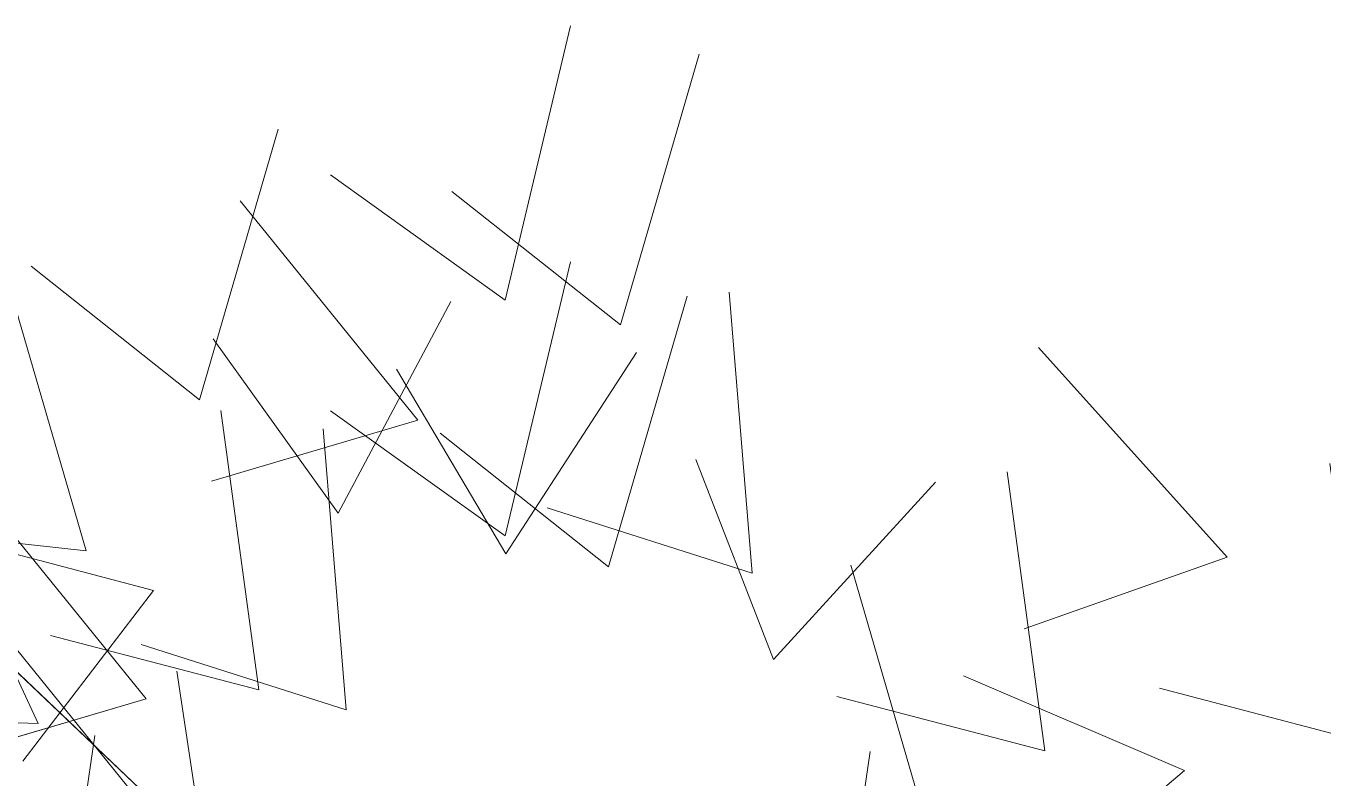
# Model space of a CAD drawing. Extents: x -188 to -80, y -94 to -51.
# Drawn here: x -179.595 to -174.756, y -66.703 to -63.898 of the extents above; entities that cross this region are included whole.
import ezdxf

# ---------------------------------------------------------------- set-up
doc = ezdxf.new("R2010")
doc.units = 0
doc.header["$LTSCALE"] = 96
doc.header["$MEASUREMENT"] = 0
doc.layers.add('A-FURN-MAIN-0', color=96, linetype='Continuous', lineweight=5)
doc.layers.add('A-FURN-MAIN-1', color=94, linetype='Continuous', lineweight=5)

msp = doc.modelspace()

# ---------------------------------------------------------------- linework, layer by layer
at = {"layer": 'A-FURN-MAIN-0'}
for points, invisible_edges in [([(-178.4586, -64.4536, 8.1792), (-177.8067, -64.9204, 8.1792), (-177.5634, -63.8978, 7.6)], 8), ([(-177.5634, -63.8978, 7.6), (-177.8067, -64.9204, 8.1792), (-178.4586, -64.4536, 8.1792)], 15), ([(-178.4586, -64.4536, 8.1792), (-177.8067, -64.9204, 8.1792), (-177.5634, -63.8978, 7.6)], 8), ([(-177.5634, -63.8978, 7.6), (-177.8067, -64.9204, 8.1792), (-178.4586, -64.4536, 8.1792)], 11), ([(-178.4586, -64.4536, 8.1792), (-177.8067, -64.9204, 8.1792), (-177.5634, -63.8978, 7.6)], 8), ([(-177.5634, -63.8978, 7.6), (-177.8067, -64.9204, 8.1792), (-178.4586, -64.4536, 8.1792)], 12), ([(-178.4586, -64.4536, 8.1792), (-177.8067, -64.9204, 8.1792), (-177.5634, -63.8978, 7.6)], 8), ([(-177.5634, -63.8978, 7.6), (-177.8067, -64.9204, 8.1792), (-178.4586, -64.4536, 8.1792)], 15), ([(-178.4586, -64.4536, 8.1792), (-177.8067, -64.9204, 8.1792), (-177.5634, -63.8978, 7.6)], 8), ([(-177.5634, -63.8978, 7.6), (-177.8067, -64.9204, 8.1792), (-178.4586, -64.4536, 8.1792)], 11), ([(-178.4586, -64.4536, 8.1792), (-177.8067, -64.9204, 8.1792), (-177.5634, -63.8978, 7.6)], 8), ([(-177.5634, -63.8978, 7.6), (-177.8067, -64.9204, 8.1792), (-178.4586, -64.4536, 8.1792)], 12), ([(-178.4586, -65.333, 7.6185), (-177.8067, -65.7999, 7.6185), (-177.5634, -64.7772, 7.0394)], 8), ([(-177.5634, -64.7772, 7.0394), (-177.8067, -65.7999, 7.6185), (-178.4586, -65.333, 7.6185)], 8), ([(-178.4586, -65.333, 7.6185), (-177.8067, -65.7999, 7.6185), (-177.5634, -64.7772, 7.0394)], 8), ([(-177.5634, -64.7772, 7.0394), (-177.8067, -65.7999, 7.6185), (-178.4586, -65.333, 7.6185)], 8), ([(-178.8971, -65.0641, 6), (-178.4306, -65.7152, 6), (-178.0104, -64.9249, 5.2)], 8), ([(-178.0104, -64.9249, 5.2), (-178.4306, -65.7152, 6), (-178.8971, -65.0641, 6)], 8), ([(-178.8971, -65.0641, 6), (-178.4306, -65.7152, 6), (-178.0104, -64.9249, 5.2)], 8), ([(-178.0104, -64.9249, 5.2), (-178.4306, -65.7152, 6), (-178.8971, -65.0641, 6)], 8), ([(-175.8709, -66.1462, 8.8557), (-175.1139, -65.8795, 8.8557), (-175.8175, -65.0966, 8.2766)], 8), ([(-175.8175, -65.0966, 8.2766), (-175.1139, -65.8795, 8.8557), (-175.8709, -66.1462, 8.8557)], 8), ([(-175.8709, -66.1462, 8.8557), (-175.1139, -65.8795, 8.8557), (-175.8175, -65.0966, 8.2766)], 8), ([(-175.8175, -65.0966, 8.2766), (-175.1139, -65.8795, 8.8557), (-175.8709, -66.1462, 8.8557)], 8), ([(-179.5034, -66.1709, 6.4416), (-178.7268, -66.3737, 6.4416), (-178.8679, -65.3321, 5.8625)], 8), ([(-178.8679, -65.3321, 5.8625), (-178.7268, -66.3737, 6.4416), (-179.5034, -66.1709, 6.4416)], 8), ([(-179.5034, -66.1709, 6.4416), (-178.7268, -66.3737, 6.4416), (-178.8679, -65.3321, 5.8625)], 8), ([(-178.8679, -65.3321, 5.8625), (-178.7268, -66.3737, 6.4416), (-179.5034, -66.1709, 6.4416)], 8), ([(-176.5704, -66.3989, 8.9792), (-175.7937, -66.6017, 8.9792), (-175.9349, -65.5602, 8.4)], 8), ([(-175.9349, -65.5602, 8.4), (-175.7937, -66.6017, 8.9792), (-176.5704, -66.3989, 8.9792)], 8), ([(-176.5704, -66.3989, 8.9792), (-175.7937, -66.6017, 8.9792), (-175.9349, -65.5602, 8.4)], 8), ([(-175.9349, -65.5602, 8.4), (-175.7937, -66.6017, 8.9792), (-176.5704, -66.3989, 8.9792)], 8), ([(-175.3664, -66.3681, 9.3792), (-174.5897, -66.5709, 9.3792), (-174.7309, -65.5293, 8.8)], 8), ([(-174.7309, -65.5293, 8.8), (-174.5897, -66.5709, 9.3792), (-175.3664, -66.3681, 9.3792)], 8), ([(-175.3664, -66.3681, 9.3792), (-174.5897, -66.5709, 9.3792), (-174.7309, -65.5293, 8.8)], 8), ([(-174.7309, -65.5293, 8.8), (-174.5897, -66.5709, 9.3792), (-175.3664, -66.3681, 9.3792)], 8), ([(-180.1264, -66.972, 10.8), (-179.4673, -67.4288, 10.8), (-179.3383, -66.5437, 10)], 8), ([(-179.3383, -66.5437, 10), (-179.4673, -67.4288, 10.8), (-180.1264, -66.972, 10.8)], 8), ([(-180.1264, -66.972, 10.8), (-179.4673, -67.4288, 10.8), (-179.3383, -66.5437, 10)], 8), ([(-179.3383, -66.5437, 10), (-179.4673, -67.4288, 10.8), (-180.1264, -66.972, 10.8)], 8), ([(-177.2342, -67.0323, 6.8), (-176.5751, -67.4891, 6.8), (-176.4462, -66.604, 6)], 8), ([(-176.4462, -66.604, 6), (-176.5751, -67.4891, 6.8), (-177.2342, -67.0323, 6.8)], 8), ([(-177.2342, -67.0323, 6.8), (-176.5751, -67.4891, 6.8), (-176.4462, -66.604, 6)], 8), ([(-176.4462, -66.604, 6), (-176.5751, -67.4891, 6.8), (-177.2342, -67.0323, 6.8)], 8)]:
    msp.add_3dface(points, dxfattribs=dict(at, invisible_edges=invisible_edges))
at = {"layer": 'A-FURN-MAIN-1'}
for points, invisible_edges in [([(-177.0839, -64.0034, 7.6), (-177.3775, -65.0129, 8.1792), (-178.0056, -64.5146, 8.1792)], 15), ([(-178.0056, -64.5146, 8.1792), (-177.3775, -65.0129, 8.1792), (-177.0839, -64.0034, 7.6)], 8), ([(-177.0839, -64.0034, 7.6), (-177.3775, -65.0129, 8.1792), (-178.0056, -64.5146, 8.1792)], 15), ([(-178.0056, -64.5146, 8.1792), (-177.3775, -65.0129, 8.1792), (-177.0839, -64.0034, 7.6)], 8), ([(-177.0839, -64.0034, 7.6), (-177.3775, -65.0129, 8.1792), (-178.0056, -64.5146, 8.1792)], 15), ([(-178.0056, -64.5146, 8.1792), (-177.3775, -65.0129, 8.1792), (-177.0839, -64.0034, 7.6)], 8), ([(-177.0839, -64.0034, 7.6), (-177.3775, -65.0129, 8.1792), (-178.0056, -64.5146, 8.1792)], 15), ([(-178.0056, -64.5146, 8.1792), (-177.3775, -65.0129, 8.1792), (-177.0839, -64.0034, 7.6)], 8), ([(-178.6543, -64.2828, 7.6), (-178.9478, -65.2923, 8.1792), (-179.5759, -64.794, 8.1792)], 8), ([(-179.5759, -64.794, 8.1792), (-178.9478, -65.2923, 8.1792), (-178.6543, -64.2828, 7.6)], 8), ([(-178.6543, -64.2828, 7.6), (-178.9478, -65.2923, 8.1792), (-179.5759, -64.794, 8.1792)], 8), ([(-179.5759, -64.794, 8.1792), (-178.9478, -65.2923, 8.1792), (-178.6543, -64.2828, 7.6)], 8), ([(-178.7961, -64.55, 8.8), (-178.1335, -65.3677, 9.3792), (-178.9032, -65.5955, 9.3792)], 8), ([(-178.9032, -65.5955, 9.3792), (-178.1335, -65.3677, 9.3792), (-178.7961, -64.55, 8.8)], 8), ([(-178.7961, -64.55, 8.8), (-178.1335, -65.3677, 9.3792), (-178.9032, -65.5955, 9.3792)], 8), ([(-178.9032, -65.5955, 9.3792), (-178.1335, -65.3677, 9.3792), (-178.7961, -64.55, 8.8)], 8), ([(-179.6644, -64.8458, 8.556), (-179.3709, -65.8553, 9.1351), (-180.1691, -65.7687, 9.1351)], 8), ([(-180.1691, -65.7687, 9.1351), (-179.3709, -65.8553, 9.1351), (-179.6644, -64.8458, 8.556)], 8), ([(-179.6644, -64.8458, 8.556), (-179.3709, -65.8553, 9.1351), (-180.1691, -65.7687, 9.1351)], 8), ([(-180.1691, -65.7687, 9.1351), (-179.3709, -65.8553, 9.1351), (-179.6644, -64.8458, 8.556)], 8), ([(-177.1286, -64.905, 7.0394), (-177.4221, -65.9145, 7.6185), (-178.0502, -65.4162, 7.6185)], 8), ([(-178.0502, -65.4162, 7.6185), (-177.4221, -65.9145, 7.6185), (-177.1286, -64.905, 7.0394)], 8), ([(-177.1286, -64.905, 7.0394), (-177.4221, -65.9145, 7.6185), (-178.0502, -65.4162, 7.6185)], 8), ([(-178.0502, -65.4162, 7.6185), (-177.4221, -65.9145, 7.6185), (-177.1286, -64.905, 7.0394)], 8), ([(-176.9711, -64.8911, 7.45), (-176.8862, -65.9387, 8.0292), (-177.6509, -65.6947, 8.0292)], 8), ([(-177.6509, -65.6947, 8.0292), (-176.8862, -65.9387, 8.0292), (-176.9711, -64.8911, 7.45)], 8), ([(-176.9711, -64.8911, 7.45), (-176.8862, -65.9387, 8.0292), (-177.6509, -65.6947, 8.0292)], 8), ([(-177.6509, -65.6947, 8.0292), (-176.8862, -65.9387, 8.0292), (-176.9711, -64.8911, 7.45)], 8), ([(-177.3168, -65.1153, 5.2), (-177.8043, -65.8663, 6), (-178.2123, -65.1773, 6)], 8), ([(-178.2123, -65.1773, 6), (-177.8043, -65.8663, 6), (-177.3168, -65.1153, 5.2)], 8), ([(-177.3168, -65.1153, 5.2), (-177.8043, -65.8663, 6), (-178.2123, -65.1773, 6)], 8), ([(-178.2123, -65.1773, 6), (-177.8043, -65.8663, 6), (-177.3168, -65.1153, 5.2)], 8), ([(-178.4856, -65.4008, 4.9125), (-178.4007, -66.4483, 5.4917), (-179.1654, -66.2044, 5.4917)], 8), ([(-179.1654, -66.2044, 5.4917), (-178.4007, -66.4483, 5.4917), (-178.4856, -65.4008, 4.9125)], 8), ([(-178.4856, -65.4008, 4.9125), (-178.4007, -66.4483, 5.4917), (-179.1654, -66.2044, 5.4917)], 8), ([(-179.1654, -66.2044, 5.4917), (-178.4007, -66.4483, 5.4917), (-178.4856, -65.4008, 4.9125)], 8), ([(-176.202, -65.5995, 5.2), (-176.8064, -66.2608, 6), (-177.0956, -65.5145, 6)], 8), ([(-177.0956, -65.5145, 6), (-176.8064, -66.2608, 6), (-176.202, -65.5995, 5.2)], 8), ([(-176.202, -65.5995, 5.2), (-176.8064, -66.2608, 6), (-177.0956, -65.5145, 6)], 8), ([(-177.0956, -65.5145, 6), (-176.8064, -66.2608, 6), (-176.202, -65.5995, 5.2)], 8), ([(-179.8096, -65.5894, 5.2148), (-179.147, -66.4071, 5.794), (-179.9167, -66.6349, 5.794)], 8), ([(-179.9167, -66.6349, 5.794), (-179.147, -66.4071, 5.794), (-179.8096, -65.5894, 5.2148)], 8), ([(-179.8096, -65.5894, 5.2148), (-179.147, -66.4071, 5.794), (-179.9167, -66.6349, 5.794)], 8), ([(-179.9167, -66.6349, 5.794), (-179.147, -66.4071, 5.794), (-179.8096, -65.5894, 5.2148)], 8), ([(-179.928, -65.6882, 6), (-179.5491, -66.499, 6.8), (-180.3517, -66.4767, 6.8)], 8), ([(-180.3517, -66.4767, 6.8), (-179.5491, -66.499, 6.8), (-179.928, -65.6882, 6)], 8), ([(-179.928, -65.6882, 6), (-179.5491, -66.499, 6.8), (-180.3517, -66.4767, 6.8)], 8), ([(-180.3517, -66.4767, 6.8), (-179.5491, -66.499, 6.8), (-179.928, -65.6882, 6)], 8), ([(-180.1388, -65.7329, 9.3942), (-179.1196, -66.0038, 9.9733), (-179.6063, -66.6401, 9.9733)], 8), ([(-179.6063, -66.6401, 9.9733), (-179.1196, -66.0038, 9.9733), (-180.1388, -65.7329, 9.3942)], 8), ([(-180.1388, -65.7329, 9.3942), (-179.1196, -66.0038, 9.9733), (-179.6063, -66.6401, 9.9733)], 8), ([(-179.6063, -66.6401, 9.9733), (-179.1196, -66.0038, 9.9733), (-180.1388, -65.7329, 9.3942)], 8), ([(-176.518, -65.9085, 6.5588), (-176.2245, -66.918, 7.138), (-177.0227, -66.8314, 7.138)], 8), ([(-177.0227, -66.8314, 7.138), (-176.2245, -66.918, 7.138), (-176.518, -65.9085, 6.5588)], 8), ([(-176.518, -65.9085, 6.5588), (-176.2245, -66.918, 7.138), (-177.0227, -66.8314, 7.138)], 8), ([(-177.0227, -66.8314, 7.138), (-176.2245, -66.918, 7.138), (-176.518, -65.9085, 6.5588)], 8), ([(-179.8348, -65.9696, 7.2), (-179.1722, -66.7874, 7.7792), (-179.9418, -67.0152, 7.7792)], 8), ([(-179.9418, -67.0152, 7.7792), (-179.1722, -66.7874, 7.7792), (-179.8348, -65.9696, 7.2)], 8), ([(-179.8348, -65.9696, 7.2), (-179.1722, -66.7874, 7.7792), (-179.9418, -67.0152, 7.7792)], 8), ([(-179.9418, -67.0152, 7.7792), (-179.1722, -66.7874, 7.7792), (-179.8348, -65.9696, 7.2)], 8), ([(-179.8829, -66.0666, 8.9118), (-179.1186, -66.7909, 9.4909), (-179.8517, -67.1171, 9.4909)], 8), ([(-179.8517, -67.1171, 9.4909), (-179.1186, -66.7909, 9.4909), (-179.8829, -66.0666, 8.9118)], 8), ([(-179.8829, -66.0666, 8.9118), (-179.1186, -66.7909, 9.4909), (-179.8517, -67.1171, 9.4909)], 8), ([(-179.8517, -67.1171, 9.4909), (-179.1186, -66.7909, 9.4909), (-179.8829, -66.0666, 8.9118)], 8), ([(-179.0325, -66.3044, 11.1823), (-178.8741, -67.3434, 11.7615), (-179.6541, -67.1535, 11.7615)], 8), ([(-179.6541, -67.1535, 11.7615), (-178.8741, -67.3434, 11.7615), (-179.0325, -66.3044, 11.1823)], 8), ([(-179.0325, -66.3044, 11.1823), (-178.8741, -67.3434, 11.7615), (-179.6541, -67.1535, 11.7615)], 8), ([(-179.6541, -67.1535, 11.7615), (-178.8741, -67.3434, 11.7615), (-179.0325, -66.3044, 11.1823)], 8), ([(-176.0975, -66.3217, 7.6941), (-175.2725, -66.6743, 8.4941), (-175.8856, -67.1908, 8.4941)], 8), ([(-175.8856, -67.1908, 8.4941), (-175.2725, -66.6743, 8.4941), (-176.0975, -66.3217, 7.6941)], 8), ([(-176.0975, -66.3217, 7.6941), (-175.2725, -66.6743, 8.4941), (-175.8856, -67.1908, 8.4941)], 8), ([(-175.8856, -67.1908, 8.4941), (-175.2725, -66.6743, 8.4941), (-176.0975, -66.3217, 7.6941)], 8)]:
    msp.add_3dface(points, dxfattribs=dict(at, invisible_edges=invisible_edges))

doc.saveas('drawing.dxf')
